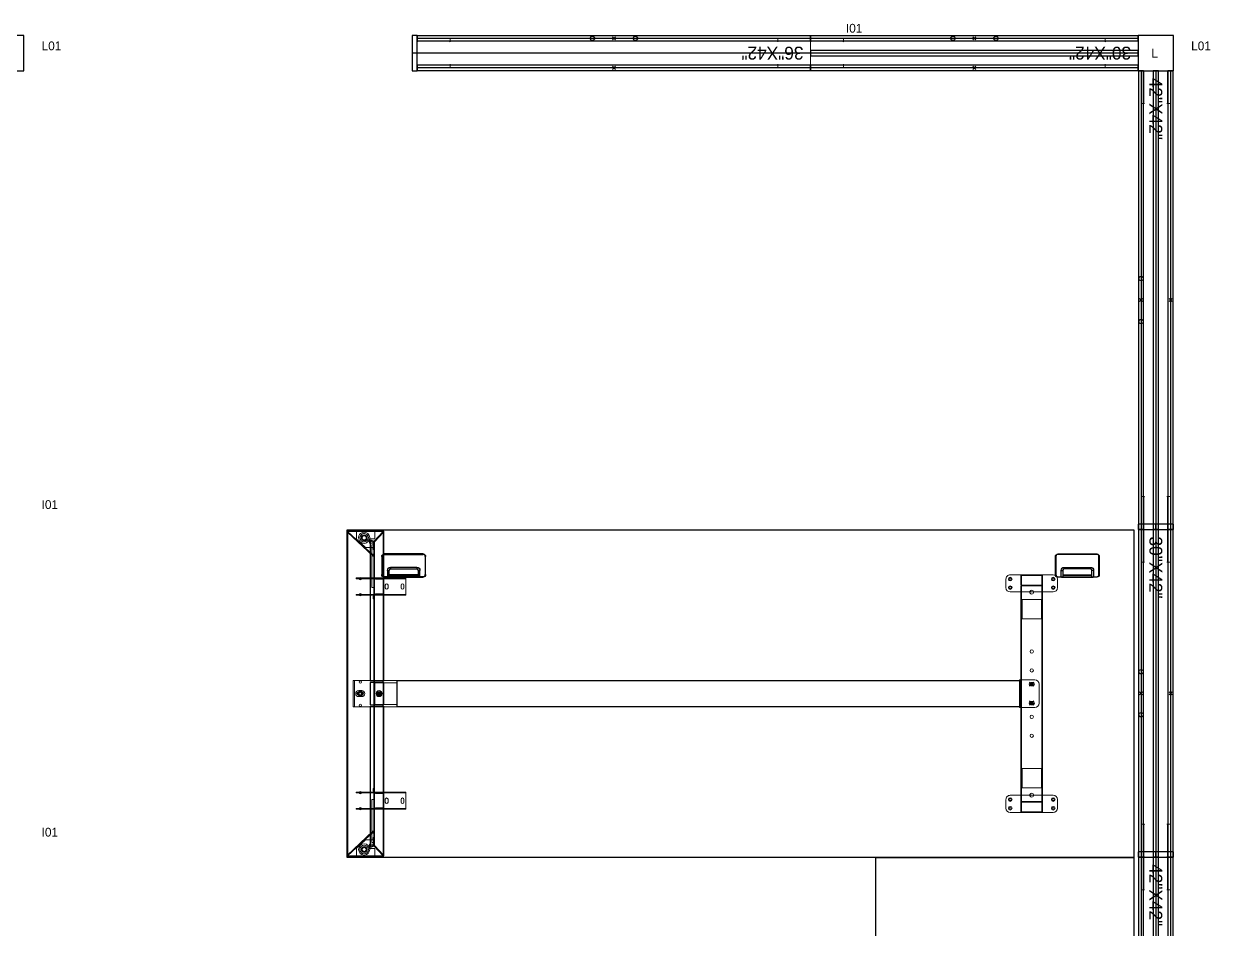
# Model space of a CAD drawing. Header units: inches. Extents: x 126 to 13186, y 9 to 361.
# Drawn here: x 8129 to 8237.7, y 104.3 to 187.2 of the extents above; entities that cross this region are included whole.
import ezdxf

# ---------------------------------------------------------------- set-up
doc = ezdxf.new("R2010")
doc.units = ezdxf.units.IN
doc.header["$MEASUREMENT"] = 0
for name, color, linetype in [('DD2D', 7, 'Continuous'), ('DD2D_Geometry', 7, 'Continuous'), ('ENFASIS NEW', 7, 'Continuous'), ('Id Unión', 7, 'Continuous'), ('PV-26D', 7, 'Continuous')]:
    doc.layers.add(name, color=color, linetype=linetype)
doc.styles.get("Standard").update_dxf_attribs({"font": 'stylu.ttf'})

# ---------------------------------------------------------------- blocks, each defined once
blk = doc.blocks.new('DD40102466AB')
at = {"color": 1}
for p, q in [((0.0035, -0.0035), (-0.0035, 0.0035)), ((0.0035, 0.0035), (-0.0035, -0.0035))]:
    blk.add_line(p, q, dxfattribs=at)
blk.add_lwpolyline([(-0.3472, -0.0417), (0.3472, -0.0417), (0.391, -0.0067), (0.838, -0.0067), (0.838, -0.6067), (-0.838, -0.6067), (-0.838, -0.0067), (-0.391, -0.0067)], close=True)
blk.add_point((0, 0))
blk.add_point((0, 0))
blk.add_point((0, 0), dxfattribs=at)
blk = doc.blocks.new('DD40123072AB')
for p, q in [((-0.915, -0.7687), (-0.915, -0.0067)), ((-0.915, -0.0067), (0.915, -0.0067)), ((0.915, -0.0067), (0.915, -0.7687)), ((0.915, -0.7687), (-0.915, -0.7687))]:
    blk.add_line(p, q)
at = {"layer": 'PV-26D'}
for p, q in [((-0.8345, -0.0687), (-0.8345, -0.1107)), ((-0.8335, -0.0687), (-0.8345, -0.0687)), ((-0.8335, -0.1107), (-0.8335, -0.0687)), ((-0.7385, -0.0627), (-0.8285, -0.0627)), ((-0.8285, -0.0637), (-0.8285, -0.0627)), ((-0.8285, -0.0637), (-0.7385, -0.0637)), ((-0.7385, -0.0637), (-0.7385, -0.0627)), ((-0.7335, -0.0687), (-0.7335, -0.1107)), ((-0.7335, -0.0687), (-0.7325, -0.0687)), ((-0.7325, -0.1107), (-0.7325, -0.0687)), ((0.7325, -0.1107), (0.7325, -0.0687)), ((0.7335, -0.0687), (0.7325, -0.0687)), ((0.7335, -0.0687), (0.7335, -0.1107)), ((0.7385, -0.0627), (0.8285, -0.0627)), ((0.7385, -0.0637), (0.7385, -0.0627)), ((0.8285, -0.0637), (0.7385, -0.0637)), ((0.8285, -0.0637), (0.8285, -0.0627)), ((0.8335, -0.1107), (0.8335, -0.0687)), ((0.8335, -0.0687), (0.8345, -0.0687)), ((0.8345, -0.0687), (0.8345, -0.1107)), ((-0.8212, -0.1009), (-0.8212, -0.1157)), ((-0.8212, -0.1009), (-0.8175, -0.1009)), ((-0.8175, -0.1167), (-0.8175, -0.1009)), ((-0.7527, -0.094), (-0.8143, -0.094)), ((-0.8143, -0.094), (-0.8143, -0.0977)), ((-0.8143, -0.0977), (-0.7527, -0.0977)), ((-0.7527, -0.094), (-0.7527, -0.0977)), ((-0.7495, -0.1009), (-0.7495, -0.1167)), ((-0.7458, -0.1009), (-0.7495, -0.1009)), ((-0.7458, -0.1157), (-0.7458, -0.1009)), ((0.7458, -0.1157), (0.7458, -0.1009)), ((0.7458, -0.1009), (0.7495, -0.1009)), ((0.7495, -0.1009), (0.7495, -0.1167)), ((0.7527, -0.094), (0.8143, -0.094)), ((0.7527, -0.094), (0.7527, -0.0977)), ((0.8143, -0.0977), (0.7527, -0.0977)), ((0.8143, -0.094), (0.8143, -0.0977)), ((0.8175, -0.1167), (0.8175, -0.1009)), ((0.8212, -0.1009), (0.8175, -0.1009)), ((0.8212, -0.1009), (0.8212, -0.1157)), ((-0.8335, -0.1107), (-0.8345, -0.1107)), ((-0.8212, -0.1157), (-0.8285, -0.1157)), ((-0.8285, -0.1157), (-0.8285, -0.1167)), ((-0.8285, -0.1167), (-0.8175, -0.1167)), ((-0.7495, -0.1117), (-0.8175, -0.1117)), ((-0.7495, -0.1119), (-0.8175, -0.1119)), ((-0.8175, -0.1124), (-0.7495, -0.1124)), ((-0.7495, -0.1161), (-0.8175, -0.1161)), ((-0.8175, -0.1166), (-0.7495, -0.1166)), ((-0.7495, -0.1167), (-0.8175, -0.1167)), ((-0.7495, -0.1167), (-0.7385, -0.1167)), ((-0.7385, -0.1157), (-0.7458, -0.1157)), ((-0.7385, -0.1157), (-0.7385, -0.1167)), ((-0.7335, -0.1107), (-0.7325, -0.1107)), ((0.7335, -0.1107), (0.7325, -0.1107)), ((0.7385, -0.1157), (0.7458, -0.1157)), ((0.7385, -0.1157), (0.7385, -0.1167)), ((0.7495, -0.1167), (0.7385, -0.1167)), ((0.7495, -0.1117), (0.8175, -0.1117)), ((0.7495, -0.1119), (0.8175, -0.1119)), ((0.8175, -0.1124), (0.7495, -0.1124)), ((0.7495, -0.1161), (0.8175, -0.1161)), ((0.8175, -0.1166), (0.7495, -0.1166)), ((0.7495, -0.1167), (0.8175, -0.1167)), ((0.8285, -0.1167), (0.8175, -0.1167)), ((0.8212, -0.1157), (0.8285, -0.1157)), ((0.8285, -0.1157), (0.8285, -0.1167)), ((0.8335, -0.1107), (0.8345, -0.1107))]:
    blk.add_line(p, q, dxfattribs=at)
at = {"layer": 'PV-26D', "extrusion": (0, 0, -1)}
for centre, radius, start, end in [((0.8285, -0.0687), 0.006, 0, 90), ((0.7385, -0.0687), 0.006, 90, 180), ((-0.7385, -0.0687), 0.006, 0, 90), ((-0.8285, -0.0687), 0.006, 90, 180), ((0.8143, -0.1009), 0.00691, 0, 90), ((0.7527, -0.1009), 0.00691, 90, 180), ((-0.7527, -0.1009), 0.00691, 0, 90), ((-0.8143, -0.1009), 0.00691, 90, 180), ((0.8285, -0.1107), 0.006, 270, 0), ((0.7385, -0.1107), 0.006, 180, 270), ((-0.7385, -0.1107), 0.006, 270, 0), ((-0.8285, -0.1107), 0.006, 180, 270)]:
    blk.add_arc(centre, radius, start, end, dxfattribs=at)
at = {"layer": 'PV-26D'}
for centre, radius, start, end in [((-0.8285, -0.0687), 0.005, 90, 180), ((-0.7385, -0.0687), 0.005, 0, 90), ((0.7385, -0.0687), 0.005, 90, 180), ((0.8285, -0.0687), 0.005, 0, 90), ((-0.8143, -0.1009), 0.00318, 90, 180), ((-0.7527, -0.1009), 0.00318, 0, 90), ((0.7527, -0.1009), 0.00318, 90, 180), ((0.8143, -0.1009), 0.00318, 0, 90), ((-0.8285, -0.1107), 0.005, 180, 270), ((-0.7385, -0.1107), 0.005, 270, 0), ((0.7385, -0.1107), 0.005, 180, 270), ((0.8285, -0.1107), 0.005, 270, 0)]:
    blk.add_arc(centre, radius, start, end, dxfattribs=at)
for points in [[(-0.8175, -0.1167), (-0.8197, -0.1167), (-0.8212, -0.1163), (-0.8212, -0.1157)], [(-0.7458, -0.1157), (-0.7458, -0.1163), (-0.7473, -0.1167), (-0.7495, -0.1167)], [(0.7458, -0.1157), (0.7458, -0.1163), (0.7473, -0.1167), (0.7495, -0.1167)], [(0.8175, -0.1167), (0.8197, -0.1167), (0.8212, -0.1163), (0.8212, -0.1157)]]:
    blk.add_rational_spline(points, [1, 0.804737854124, 0.804737854124, 1], degree=3, dxfattribs=at)
blk = doc.blocks.new('DD350130S')
at = {"color": 0, "linetype": 'Continuous', "lineweight": 0}
for p, q in [((0, -0.377), (0, 0.377)), ((0.0006, 0.3755), (0.0598, 0.3203)), ((0.0006, 0.3755), (0.0598, 0.3203)), ((0.0015, -0.377), (0.0015, 0.377)), ((0.0017, 0.3766), (0.0609, 0.3214)), ((0.0017, 0.3766), (0.0609, 0.3214)), ((0.0829, 0.379), (0.002, 0.379)), ((0.002, 0.379), (0.0829, 0.379)), ((0.0829, 0.3775), (0.002, 0.3775)), ((0.0829, 0.3775), (0.002, 0.3775)), ((0.0645, 0.377), (0.0215, 0.377)), ((0.0215, 0.377), (0.0215, 0.3594)), ((0.0215, 0.3594), (0.0423, 0.34)), ((0.052, 0.35), (0.052, 0.36)), ((0.052, 0.36), (0.0645, 0.36)), ((0.0631, 0.355), (0.0833, 0.3766)), ((0.0632, 0.3549), (0.0833, 0.3765)), ((0.0642, 0.3539), (0.0844, 0.3756)), ((0.0643, 0.3539), (0.0844, 0.3755)), ((0.0645, 0.36), (0.0645, 0.377)), ((0.0835, 0.3769), (0.0835, 0.269)), ((0.085, 0.3769), (0.085, 0.269)), ((0.0423, 0.34), (0.061, 0.34)), ((0.061, 0.35), (0.052, 0.35)), ((0.0534, 0.355), (0.0539, 0.3564)), ((0.0534, 0.3549), (0.054, 0.3563)), ((0.0614, 0.3518), (0.0534, 0.355)), ((0.0614, 0.3518), (0.0534, 0.3549)), ((0.0534, 0.029), (0.0534, 0.3549)), ((0.0619, 0.3533), (0.0539, 0.3564)), ((0.054, 0.3566), (0.0546, 0.358)), ((0.054, 0.3565), (0.0546, 0.3579)), ((0.054, 0.3566), (0.062, 0.3534)), ((0.054, 0.3565), (0.062, 0.3534)), ((0.054, 0.029), (0.054, 0.3565)), ((0.062, 0.3532), (0.054, 0.3563)), ((0.054, 0.029), (0.054, 0.3563)), ((0.0546, 0.358), (0.0626, 0.3549)), ((0.0546, 0.3579), (0.0626, 0.3548)), ((0.0546, 0.029), (0.0546, 0.3579)), ((0.0576, 0.2465), (0.0576, 0.3465)), ((0.0576, 0.3465), (0.0617, 0.3465)), ((0.0602, 0.3349), (0.0602, 0.3411)), ((0.0602, 0.3411), (0.0617, 0.3411)), ((0.0602, 0.3349), (0.0617, 0.3349)), ((0.061, 0.34), (0.061, 0.35)), ((0.0617, 0.3218), (0.0617, 0.3514)), ((0.0617, 0.029), (0.0617, 0.3513)), ((0.0617, 0.3399), (0.0632, 0.3399)), ((0.0617, 0.3396), (0.0632, 0.3396)), ((0.0617, 0.3364), (0.0617, 0.3396)), ((0.0617, 0.3364), (0.0632, 0.3364)), ((0.0617, 0.3336), (0.0632, 0.3336)), ((0.0632, 0.3218), (0.0632, 0.3514)), ((0.0633, 0.029), (0.0633, 0.3513)), ((0.0576, 0.3245), (0.0617, 0.3245)), ((0.0617, 0.3122), (0.0633, 0.3122)), ((0.0617, 0.3058), (0.0633, 0.3058)), ((0.0206, 0.2671), (0.0206, 0.269)), ((0.0206, 0.269), (0.0279, 0.269)), ((0.0206, 0.2671), (0.0275, 0.2671)), ((0.0275, 0.2671), (0.033, 0.2671)), ((0.0279, 0.269), (0.0326, 0.269)), ((0.0326, 0.269), (0.0829, 0.269)), ((0.033, 0.2671), (0.0829, 0.2671)), ((0.0617, 0.2722), (0.0633, 0.2722)), ((0.0617, 0.2658), (0.0633, 0.2658)), ((0.066, 0.269), (0.066, 0.266)), ((0.066, 0.266), (0.0829, 0.266)), ((0.0671, 0.266), (0.0671, 0.269)), ((0.0836, 0.269), (0.0829, 0.269)), ((0.0829, 0.269), (0.0829, 0.269)), ((0.0829, 0.269), (0.0829, 0.266)), ((0.0829, 0.2671), (0.0836, 0.2671)), ((0.0829, 0.266), (0.0836, 0.266)), ((0.0829, 0.266), (0.0829, 0.266)), ((0.0835, 0.266), (0.0835, 0.232)), ((0.0836, 0.269), (0.0836, 0.2665)), ((0.0836, 0.269), (0.1366, 0.269)), ((0.0836, 0.2671), (0.1366, 0.2671)), ((0.0836, 0.2315), (0.0836, 0.2665)), ((0.0836, 0.266), (0.085, 0.266)), ((0.085, 0.266), (0.085, 0.232)), ((0.0886, 0.2522), (0.0886, 0.2458)), ((0.095, 0.2458), (0.095, 0.2522)), ((0.1066, 0.2671), (0.1066, 0.269)), ((0.1253, 0.2522), (0.1253, 0.2458)), ((0.1316, 0.2458), (0.1316, 0.2522)), ((0.1366, 0.2665), (0.1366, 0.269)), ((0.1366, 0.2315), (0.1366, 0.2665)), ((0.0206, 0.229), (0.0206, 0.2309)), ((0.0275, 0.2309), (0.0206, 0.2309)), ((0.0279, 0.229), (0.0206, 0.229)), ((0.033, 0.2309), (0.0275, 0.2309)), ((0.0326, 0.229), (0.0279, 0.229)), ((0.0829, 0.229), (0.0326, 0.229)), ((0.0829, 0.2309), (0.033, 0.2309)), ((0.0576, 0.2465), (0.0617, 0.2465)), ((0.0602, 0.2271), (0.0617, 0.2271)), ((0.0602, 0.2271), (0.0602, 0.2209)), ((0.0602, 0.2209), (0.0617, 0.2209)), ((0.0617, 0.2256), (0.0617, 0.2224)), ((0.0617, 0.2256), (0.0633, 0.2256)), ((0.0617, 0.2224), (0.0633, 0.2224)), ((0.0829, 0.232), (0.066, 0.232)), ((0.066, 0.232), (0.066, 0.229)), ((0.0671, 0.229), (0.0671, 0.232)), ((0.0836, 0.232), (0.0829, 0.232)), ((0.0829, 0.232), (0.0829, 0.232)), ((0.0829, 0.232), (0.0829, 0.229)), ((0.0836, 0.2309), (0.0829, 0.2309)), ((0.0829, 0.229), (0.0836, 0.229)), ((0.0829, 0.229), (0.0829, 0.229)), ((0.0835, 0.229), (0.0835, 0.029)), ((0.085, 0.232), (0.0836, 0.232)), ((0.0836, 0.2315), (0.0836, 0.229)), ((0.0836, 0.2309), (0.1366, 0.2309)), ((0.0836, 0.229), (0.1366, 0.229)), ((0.085, 0.229), (0.085, 0.029)), ((0.1066, 0.2309), (0.1066, 0.229)), ((0.1366, 0.229), (0.1366, 0.2315)), ((0.0534, 0.029), (0.054, 0.029)), ((0.0546, 0.029), (0.054, 0.029)), ((0.054, 0.029), (0.054, 0.029)), ((0.0626, 0.029), (0.0546, 0.029)), ((0.0617, 0.029), (0.0617, 0.026)), ((0.0626, 0.029), (0.0632, 0.029)), ((0.0829, 0.029), (0.0632, 0.029)), ((0.0633, 0.026), (0.0633, 0.029)), ((0.085, 0.029), (0.0829, 0.029)), ((0.0829, 0.029), (0.0829, 0.029)), ((0.0829, 0.029), (0.0829, 0.026)), ((0.0534, -0.026), (0.0534, 0.026)), ((0.0534, 0.026), (0.054, 0.026)), ((0.054, -0.026), (0.054, 0.026)), ((0.0546, 0.026), (0.054, 0.026)), ((0.054, 0.026), (0.054, 0.026)), ((0.054, -0.026), (0.054, 0.026)), ((0.0546, 0.026), (0.0626, 0.026)), ((0.0546, -0.026), (0.0546, 0.026)), ((0.0617, -0.026), (0.0617, 0.026)), ((0.0632, 0.026), (0.0626, 0.026)), ((0.0632, 0.026), (0.0829, 0.026)), ((0.0633, -0.026), (0.0633, 0.026)), ((0.0722, 0.004), (0.0708, 0.004)), ((0.0764, 0.004), (0.0722, 0.004)), ((0.0764, 0.004), (0.0775, 0.004)), ((0.0829, 0.026), (0.085, 0.026)), ((0.0829, 0.026), (0.0829, 0.026)), ((0.0835, 0.026), (0.0835, -0.026)), ((0.085, 0.026), (0.085, -0.026)), ((0.0534, -0.026), (0.054, -0.026)), ((0.0546, -0.026), (0.054, -0.026)), ((0.054, -0.026), (0.054, -0.026)), ((0.0626, -0.026), (0.0546, -0.026)), ((0.0617, -0.026), (0.0617, -0.029)), ((0.0626, -0.026), (0.0632, -0.026)), ((0.0829, -0.026), (0.0632, -0.026)), ((0.0633, -0.029), (0.0633, -0.026)), ((0.0708, -0.004), (0.0722, -0.004)), ((0.0722, -0.004), (0.0764, -0.004)), ((0.0764, -0.004), (0.0775, -0.004)), ((0.085, -0.026), (0.0829, -0.026)), ((0.0829, -0.026), (0.0829, -0.026)), ((0.0829, -0.026), (0.0829, -0.029)), ((0.0534, -0.3549), (0.0534, -0.029)), ((0.0534, -0.029), (0.054, -0.029)), ((0.054, -0.3565), (0.054, -0.029)), ((0.0546, -0.029), (0.054, -0.029)), ((0.054, -0.029), (0.054, -0.029)), ((0.054, -0.3563), (0.054, -0.029)), ((0.0546, -0.029), (0.0626, -0.029)), ((0.0546, -0.3579), (0.0546, -0.029)), ((0.0617, -0.3513), (0.0617, -0.029)), ((0.0632, -0.029), (0.0626, -0.029)), ((0.0632, -0.029), (0.0829, -0.029)), ((0.0633, -0.3513), (0.0633, -0.029)), ((0.0829, -0.029), (0.085, -0.029)), ((0.0829, -0.029), (0.0829, -0.029)), ((0.0835, -0.029), (0.0835, -0.229)), ((0.085, -0.029), (0.085, -0.229)), ((0.0206, -0.2309), (0.0206, -0.229)), ((0.0206, -0.229), (0.0279, -0.229)), ((0.0206, -0.2309), (0.0275, -0.2309)), ((0.0275, -0.2309), (0.033, -0.2309)), ((0.0279, -0.229), (0.0326, -0.229)), ((0.0326, -0.229), (0.0829, -0.229)), ((0.033, -0.2309), (0.0829, -0.2309)), ((0.0576, -0.2465), (0.0576, -0.3465)), ((0.0617, -0.2465), (0.0576, -0.2465)), ((0.0602, -0.2271), (0.0602, -0.2209)), ((0.0602, -0.2209), (0.0617, -0.2209)), ((0.0602, -0.2271), (0.0617, -0.2271)), ((0.0617, -0.2224), (0.0633, -0.2224)), ((0.0617, -0.2256), (0.0617, -0.2224)), ((0.0617, -0.2256), (0.0633, -0.2256)), ((0.066, -0.229), (0.066, -0.232)), ((0.066, -0.232), (0.0829, -0.232)), ((0.0671, -0.232), (0.0671, -0.229)), ((0.0836, -0.229), (0.0829, -0.229)), ((0.0829, -0.229), (0.0829, -0.229)), ((0.0829, -0.229), (0.0829, -0.232)), ((0.0829, -0.2309), (0.0836, -0.2309)), ((0.0829, -0.232), (0.0836, -0.232)), ((0.0829, -0.232), (0.0829, -0.232)), ((0.0835, -0.232), (0.0835, -0.266)), ((0.0836, -0.229), (0.0836, -0.2315)), ((0.0836, -0.229), (0.1366, -0.229)), ((0.0836, -0.2309), (0.1366, -0.2309)), ((0.0836, -0.2665), (0.0836, -0.2315)), ((0.0836, -0.232), (0.085, -0.232)), ((0.085, -0.232), (0.085, -0.266)), ((0.0886, -0.2458), (0.0886, -0.2522)), ((0.095, -0.2522), (0.095, -0.2458)), ((0.1066, -0.2309), (0.1066, -0.229)), ((0.1253, -0.2458), (0.1253, -0.2522)), ((0.1316, -0.2522), (0.1316, -0.2458)), ((0.1366, -0.2315), (0.1366, -0.229)), ((0.1366, -0.2665), (0.1366, -0.2315)), ((0.0206, -0.269), (0.0206, -0.2671)), ((0.0275, -0.2671), (0.0206, -0.2671)), ((0.0279, -0.269), (0.0206, -0.269)), ((0.033, -0.2671), (0.0275, -0.2671)), ((0.0326, -0.269), (0.0279, -0.269)), ((0.0829, -0.269), (0.0326, -0.269)), ((0.0829, -0.2671), (0.033, -0.2671)), ((0.0617, -0.2658), (0.0633, -0.2658)), ((0.0617, -0.2722), (0.0633, -0.2722)), ((0.0829, -0.266), (0.066, -0.266)), ((0.066, -0.266), (0.066, -0.269)), ((0.0671, -0.269), (0.0671, -0.266)), ((0.0836, -0.266), (0.0829, -0.266)), ((0.0829, -0.266), (0.0829, -0.266)), ((0.0829, -0.266), (0.0829, -0.269)), ((0.0836, -0.2671), (0.0829, -0.2671)), ((0.0829, -0.269), (0.0836, -0.269)), ((0.0829, -0.269), (0.0829, -0.269)), ((0.0835, -0.269), (0.0835, -0.3769)), ((0.085, -0.266), (0.0836, -0.266)), ((0.0836, -0.2665), (0.0836, -0.269)), ((0.0836, -0.2671), (0.1366, -0.2671)), ((0.0836, -0.269), (0.1366, -0.269)), ((0.085, -0.269), (0.085, -0.3769)), ((0.1066, -0.2671), (0.1066, -0.269)), ((0.1366, -0.269), (0.1366, -0.2665)), ((0.0598, -0.3203), (0.0006, -0.3755)), ((0.0006, -0.3755), (0.0598, -0.3203)), ((0.0609, -0.3214), (0.0017, -0.3766)), ((0.0017, -0.3766), (0.0609, -0.3214)), ((0.0617, -0.3245), (0.0576, -0.3245)), ((0.0617, -0.3058), (0.0633, -0.3058)), ((0.0617, -0.3122), (0.0633, -0.3122)), ((0.0617, -0.3218), (0.0617, -0.3514)), ((0.0632, -0.3218), (0.0632, -0.3514)), ((0.0215, -0.3594), (0.0423, -0.34)), ((0.0423, -0.34), (0.061, -0.34)), ((0.061, -0.35), (0.052, -0.35)), ((0.052, -0.35), (0.052, -0.36)), ((0.0534, -0.3549), (0.0614, -0.3518)), ((0.0614, -0.3518), (0.0534, -0.355)), ((0.054, -0.3563), (0.0534, -0.3549)), ((0.0534, -0.355), (0.0539, -0.3564)), ((0.0619, -0.3533), (0.0539, -0.3564)), ((0.054, -0.3563), (0.062, -0.3532)), ((0.062, -0.3534), (0.054, -0.3565)), ((0.054, -0.3566), (0.062, -0.3534)), ((0.0546, -0.3579), (0.054, -0.3565)), ((0.054, -0.3566), (0.0546, -0.358)), ((0.0626, -0.3548), (0.0546, -0.3579)), ((0.0546, -0.358), (0.0626, -0.3549)), ((0.0617, -0.3465), (0.0576, -0.3465)), ((0.0602, -0.3349), (0.0617, -0.3349)), ((0.0602, -0.3411), (0.0602, -0.3349)), ((0.0602, -0.3411), (0.0617, -0.3411)), ((0.061, -0.34), (0.061, -0.35)), ((0.0617, -0.3336), (0.0632, -0.3336)), ((0.0617, -0.3396), (0.0617, -0.3364)), ((0.0617, -0.3364), (0.0632, -0.3364)), ((0.0617, -0.3396), (0.0632, -0.3396)), ((0.0617, -0.3399), (0.0632, -0.3399)), ((0.0631, -0.355), (0.0833, -0.3766)), ((0.0833, -0.3765), (0.0632, -0.3549)), ((0.0642, -0.3539), (0.0844, -0.3756)), ((0.0844, -0.3755), (0.0643, -0.3539)), ((0.002, -0.3775), (0.0829, -0.3775)), ((0.0829, -0.3775), (0.002, -0.3775)), ((0.0829, -0.379), (0.002, -0.379)), ((0.0829, -0.379), (0.002, -0.379)), ((0.0215, -0.377), (0.0215, -0.3594)), ((0.0645, -0.377), (0.0215, -0.377)), ((0.052, -0.36), (0.0645, -0.36)), ((0.0645, -0.36), (0.0645, -0.377))]:
    blk.add_line(p, q, dxfattribs=at)
at = {"color": 1}
for p, q in [((0.0694, -0.0049), (0.0792, 0.0049)), ((0.0792, -0.0049), (0.0694, 0.0049))]:
    blk.add_line(p, q, dxfattribs=at)
at = {"color": 0, "linetype": 'Continuous', "lineweight": 0}
for centre, radius, start, end in [((0.0395, 0.3625), 0.013, 70.8025, 250.8025), ((0.0395, 0.3625), 0.0098, 70.8025, 250.8025), ((0.0395, 0.3625), 0.00675, 0, 180), ((0.0395, 0.3625), 0.00675, 180, 0), ((0.0395, 0.3625), 0.0065, 70.8025, 250.8025), ((0.0395, 0.3625), 0.00476, 70.8025, 250.8025), ((0.0395, 0.3625), 0.013, 250.8025, 70.8025), ((0.0395, 0.3625), 0.0098, 250.8025, 70.8025), ((0.0395, 0.3625), 0.0065, 250.8025, 70.8025), ((0.0395, 0.3625), 0.00476, 250.8025, 70.8025), ((0.0303, 0.2675), 0.00277, 0, 180), ((0.0303, 0.2675), 0.00277, 180, 0), ((0.0918, 0.2522), 0.00317, 0, 180), ((0.1285, 0.2522), 0.00318, 0, 180), ((0.0303, 0.2305), 0.00277, 0, 180), ((0.0303, 0.2305), 0.00277, 180, 0), ((0.0918, 0.2458), 0.00317, 180, 0), ((0.1285, 0.2458), 0.00318, 180, 0), ((0.0303, 0.027), 0.00278, 0, 180), ((0.0303, 0), 0.0055, 146.8424, 326.8424), ((0.0303, 0), 0.005, 146.8424, 326.8424), ((0.0303, 0), 0.0055, 326.8424, 146.8424), ((0.0303, 0), 0.0045, 0, 180), ((0.0303, 0), 0.0045, 146.8424, 326.8424), ((0.0303, 0), 0.005, 326.8424, 146.8424), ((0.0303, 0), 0.004, 146.8424, 326.8424), ((0.0303, 0), 0.0045, 326.8424, 146.8424), ((0.0303, 0), 0.0037, 146.8424, 326.8424), ((0.0303, 0), 0.004, 326.8424, 146.8424), ((0.0303, 0), 0.00317, 146.8424, 326.8424), ((0.0303, 0), 0.0037, 326.8424, 146.8424), ((0.0303, 0.027), 0.00278, 180, 0), ((0.0303, 0), 0.00317, 326.8424, 146.8424), ((0.0743, 0), 0.0045, 0, 180), ((0.0303, 0), 0.0045, 180, 0), ((0.0303, -0.027), 0.00278, 0, 180), ((0.0303, -0.027), 0.00278, 180, 0), ((0.0743, 0), 0.0045, 180, 0), ((0.0303, -0.2305), 0.00278, 0, 180), ((0.0303, -0.2305), 0.00278, 180, 0), ((0.0918, -0.2458), 0.00317, 0, 180), ((0.1285, -0.2458), 0.00318, 0, 180), ((0.0303, -0.2675), 0.00277, 0, 180), ((0.0303, -0.2675), 0.00277, 180, 0), ((0.0918, -0.2522), 0.00317, 180, 0), ((0.1285, -0.2522), 0.00318, 180, 0), ((0.0395, -0.3625), 0.013, 0, 180), ((0.0395, -0.3625), 0.0098, 0, 180), ((0.0395, -0.3625), 0.00675, 0, 180), ((0.0395, -0.3625), 0.0065, 0, 180), ((0.0395, -0.3625), 0.00476, 0, 180), ((0.0395, -0.3625), 0.013, 180, 0), ((0.0395, -0.3625), 0.0098, 180, 0), ((0.0395, -0.3625), 0.00675, 180, 0), ((0.0395, -0.3625), 0.0065, 180, 0), ((0.0395, -0.3625), 0.00476, 180, 0)]:
    blk.add_arc(centre, radius, start, end, dxfattribs=at)
for centre, start_param, end_param in [((0.0708, 0), 3.141593, 6.283185), ((0.072, 0), 3.141593, 6.283185), ((0.0764, 0), 3.119622, 3.141593), ((0.0764, 0), 1.570796, 3.119622), ((0.0775, 0), 1.570796, 3.141593), ((0.0764, 0), 0.021971, 1.570796), ((0.0764, 0), 0, 0.021971), ((0.0775, 0), 0, 1.570796)]:
    blk.add_ellipse(centre, major_axis=(0, -0.00396), ratio=0.681998, start_param=start_param, end_param=end_param, dxfattribs=at)
for points, weights in [([(0.002, 0.379), (0.0008, 0.379), (0, 0.3782), (0, 0.377)], [1, 0.804737854124, 0.804737854124, 1]), ([(0.002, 0.379), (0.0008, 0.379), (0, 0.3782), (0, 0.377)], [1, 0.804737854124, 0.804737854124, 1]), ([(0, 0.377), (0, 0.3769), (0, 0.3767), (0, 0.3766)], [1, 0.988288867323, 0.979058155761, 0.972307865317]), ([(0, 0.377), (0, 0.3764), (0.0002, 0.3759), (0.0006, 0.3755)], [1, 0.944706716257, 0.944706716257, 1]), ([(0, 0.3766), (0.0001, 0.3762), (0.0003, 0.3758), (0.0006, 0.3755)], [0.972307865317, 0.947187137373, 0.956417848934, 1]), ([(0.002, 0.3775), (0.0017, 0.3775), (0.0015, 0.3773), (0.0015, 0.377)], [1, 0.804737854124, 0.804737854124, 1]), ([(0.002, 0.3775), (0.0017, 0.3775), (0.0015, 0.3773), (0.0015, 0.377)], [1, 0.804737854124, 0.804737854124, 1]), ([(0.0015, 0.377), (0.0015, 0.3768), (0.0016, 0.3767), (0.0017, 0.3766)], [1, 0.944706716257, 0.944706716257, 1]), ([(0.0015, 0.377), (0.0015, 0.3768), (0.0015, 0.3767), (0.0017, 0.3766)], [1, 0.944706716257, 0.944706716257, 1]), ([(0.0829, 0.379), (0.0829, 0.379), (0.0829, 0.379), (0.0829, 0.379)], [0.99417228897, 0.996095139241, 0.998037709584, 1]), ([(0.0846, 0.3782), (0.0842, 0.3787), (0.0836, 0.379), (0.0829, 0.379)], [0.708386720175, 0.737079172893, 0.834283599501, 1]), ([(0.0835, 0.3769), (0.0835, 0.3772), (0.0832, 0.3775), (0.0829, 0.3775)], [1, 0.804737854124, 0.804737854124, 1]), ([(0.0833, 0.3766), (0.0837, 0.377), (0.0835, 0.3775), (0.0829, 0.3775)], [1, 0.59916604595, 0.59916604595, 1]), ([(0.0833, 0.3765), (0.0834, 0.3766), (0.0835, 0.3768), (0.0835, 0.3769)], [1, 0.953611711988, 0.953611711988, 1]), ([(0.0844, 0.3756), (0.0851, 0.3763), (0.0852, 0.3773), (0.0846, 0.3782)], [1, 0.764882446449, 0.667678019841, 0.708386720175]), ([(0.0844, 0.3755), (0.0848, 0.3759), (0.085, 0.3764), (0.085, 0.3769)], [1, 0.953611711988, 0.953611711988, 1]), ([(0.085, 0.3769), (0.085, 0.3774), (0.0849, 0.3778), (0.0846, 0.3782)], [1, 0.918269742137, 0.870749059409, 0.857437951816]), ([(0.0617, 0.3513), (0.0617, 0.3515), (0.0616, 0.3517), (0.0614, 0.3518)], [1, 0.884611873459, 0.884611873459, 1]), ([(0.0617, 0.3514), (0.0617, 0.3516), (0.0616, 0.3518), (0.0614, 0.3518)], [1, 0.884393166085, 0.884393166085, 1]), ([(0.0632, 0.3514), (0.0632, 0.3522), (0.0627, 0.3529), (0.0619, 0.3533)], [1, 0.884393166085, 0.884393166085, 1]), ([(0.062, 0.3534), (0.0628, 0.353), (0.0637, 0.3532), (0.0643, 0.3539)], [1, 0.884174271313, 0.884174271313, 1]), ([(0.062, 0.3534), (0.0628, 0.3531), (0.0637, 0.3533), (0.0642, 0.3539)], [1, 0.884393166085, 0.884393166085, 1]), ([(0.0633, 0.3513), (0.0633, 0.3521), (0.0628, 0.3529), (0.062, 0.3532)], [1, 0.884611873459, 0.884611873459, 1]), ([(0.0626, 0.3549), (0.0628, 0.3548), (0.063, 0.3548), (0.0631, 0.355)], [1, 0.884393166085, 0.884393166085, 1]), ([(0.0626, 0.3548), (0.0628, 0.3547), (0.063, 0.3547), (0.0632, 0.3549)], [1, 0.884174271313, 0.884174271313, 1]), ([(0.0598, 0.3203), (0.0614, 0.3189), (0.0633, 0.3197), (0.0633, 0.3218)], [1, 0.59916604595, 0.59916604595, 1]), ([(0.0598, 0.3203), (0.0613, 0.3189), (0.0632, 0.3197), (0.0632, 0.3218)], [1, 0.59916604595, 0.59916604595, 1]), ([(0.0609, 0.3214), (0.0613, 0.321), (0.0617, 0.3213), (0.0617, 0.3218)], [1, 0.59916604595, 0.59916604595, 1]), ([(0.0609, 0.3214), (0.0612, 0.321), (0.0617, 0.3213), (0.0617, 0.3218)], [1, 0.59916604595, 0.59916604595, 1]), ([(0.0633, -0.3218), (0.0633, -0.3197), (0.0614, -0.3189), (0.0598, -0.3203)], [1, 0.59916604595, 0.59916604595, 1]), ([(0.0598, -0.3203), (0.0613, -0.3189), (0.0632, -0.3197), (0.0632, -0.3218)], [1, 0.59916604595, 0.59916604595, 1]), ([(0.0617, -0.3218), (0.0617, -0.3213), (0.0613, -0.321), (0.0609, -0.3214)], [1, 0.59916604595, 0.59916604595, 1]), ([(0.0609, -0.3214), (0.0612, -0.321), (0.0617, -0.3213), (0.0617, -0.3218)], [1, 0.59916604595, 0.59916604595, 1]), ([(0.0614, -0.3518), (0.0616, -0.3517), (0.0617, -0.3515), (0.0617, -0.3513)], [1, 0.884611873459, 0.884611873459, 1]), ([(0.0617, -0.3514), (0.0617, -0.3516), (0.0616, -0.3518), (0.0614, -0.3518)], [1, 0.884393166085, 0.884393166085, 1]), ([(0.0632, -0.3514), (0.0632, -0.3522), (0.0627, -0.3529), (0.0619, -0.3533)], [1, 0.884393166085, 0.884393166085, 1]), ([(0.062, -0.3532), (0.0628, -0.3529), (0.0633, -0.3521), (0.0633, -0.3513)], [1, 0.884611873459, 0.884611873459, 1]), ([(0.0643, -0.3539), (0.0637, -0.3532), (0.0628, -0.353), (0.062, -0.3534)], [1, 0.884174271313, 0.884174271313, 1]), ([(0.062, -0.3534), (0.0628, -0.3531), (0.0637, -0.3533), (0.0642, -0.3539)], [1, 0.884393166085, 0.884393166085, 1]), ([(0.0632, -0.3549), (0.063, -0.3547), (0.0628, -0.3547), (0.0626, -0.3548)], [1, 0.884174271313, 0.884174271313, 1]), ([(0.0626, -0.3549), (0.0628, -0.3548), (0.063, -0.3548), (0.0631, -0.355)], [1, 0.884393166085, 0.884393166085, 1]), ([(0.0006, -0.3755), (0.0002, -0.3759), (0, -0.3764), (0, -0.377)], [1, 0.944706716257, 0.944706716257, 1]), ([(0, -0.3766), (0.0001, -0.3762), (0.0003, -0.3758), (0.0006, -0.3755)], [0.972307865317, 0.947187137373, 0.956417848934, 1]), ([(0, -0.377), (0, -0.3769), (0, -0.3767), (0, -0.3766)], [1, 0.988288867323, 0.979058155762, 0.972307865317]), ([(0, -0.377), (0, -0.3782), (0.0008, -0.379), (0.002, -0.379)], [1, 0.804737854124, 0.804737854124, 1]), ([(0.002, -0.379), (0.0008, -0.379), (0, -0.3782), (0, -0.377)], [1, 0.804737854124, 0.804737854124, 1]), ([(0.0017, -0.3766), (0.0016, -0.3767), (0.0015, -0.3768), (0.0015, -0.377)], [1, 0.944706716257, 0.944706716257, 1]), ([(0.0015, -0.377), (0.0015, -0.3768), (0.0015, -0.3767), (0.0017, -0.3766)], [1, 0.944706716257, 0.944706716257, 1]), ([(0.0015, -0.377), (0.0015, -0.3773), (0.0017, -0.3775), (0.002, -0.3775)], [1, 0.804737854124, 0.804737854124, 1]), ([(0.002, -0.3775), (0.0017, -0.3775), (0.0015, -0.3773), (0.0015, -0.377)], [1, 0.804737854124, 0.804737854124, 1]), ([(0.0833, -0.3766), (0.0837, -0.377), (0.0835, -0.3775), (0.0829, -0.3775)], [1, 0.59916604595, 0.59916604595, 1]), ([(0.0829, -0.379), (0.0841, -0.379), (0.085, -0.3781), (0.085, -0.3769)], [1, 0.804737854124, 0.804737854124, 1]), ([(0.0829, -0.3775), (0.0832, -0.3775), (0.0835, -0.3772), (0.0835, -0.3769)], [1, 0.804737854124, 0.804737854124, 1]), ([(0.0846, -0.3782), (0.0842, -0.3787), (0.0836, -0.379), (0.0829, -0.379)], [0.708386720227, 0.737079173009, 0.8342835996, 1]), ([(0.0835, -0.3769), (0.0835, -0.3768), (0.0834, -0.3766), (0.0833, -0.3765)], [1, 0.953611711988, 0.953611711988, 1]), ([(0.085, -0.3769), (0.085, -0.3764), (0.0848, -0.3759), (0.0844, -0.3755)], [1, 0.953611711988, 0.953611711988, 1]), ([(0.0844, -0.3756), (0.0851, -0.3763), (0.0852, -0.3773), (0.0846, -0.3782)], [1, 0.76488244635, 0.667678019759, 0.708386720227])]:
    blk.add_rational_spline(points, weights, degree=3, dxfattribs=at)
blk.add_point((0.0743, 0))
blk = doc.blocks.new('DD305172S')
at = {"color": 0, "linetype": 'Continuous', "lineweight": 0}
for p, q in [((-0.06, 0.0305), (-0.0573, 0.0305)), ((-0.06, -0.0305), (-0.06, 0.0305)), ((-0.0573, 0.0305), (0.038, 0.0305)), ((-0.0573, 0.0305), (-0.0573, -0.0305)), ((0.038, 0.0305), (0.042, 0.0305)), ((0.042, 0.0112), (0.042, 0.0305)), ((1.49, 0.0308), (1.49, 0.032)), ((1.4935, 0.032), (1.49, 0.032)), ((1.49, 0.0112), (1.49, 0.0308)), ((1.4927, -0.032), (1.4927, 0.032)), ((1.525, 0.032), (1.4935, 0.032)), ((-0.0475, 0.007), (-0.0405, 0.007)), ((-0.0475, 0.004), (-0.0475, 0.007)), ((-0.0405, 0.004), (-0.0475, 0.004)), ((-0.0405, 0.007), (-0.0405, 0.004)), ((0.038, 0.025), (-0.01, 0.025)), ((-0.01, -0.025), (-0.01, 0.025)), ((0.0393, 0.025), (0.038, 0.025)), ((0.042, 0.025), (0.0393, 0.025)), ((0.042, 0.0096), (0.042, 0.0112)), ((0.042, -0.0096), (0.042, 0.0096)), ((1.49, 0.0096), (1.49, 0.0112)), ((1.49, -0.0096), (1.49, 0.0096)), ((1.5204, 0.026), (1.5157, 0.026)), ((1.5157, 0.018), (1.5204, 0.018)), ((1.535, -0.022), (1.535, 0.022)), ((-0.0475, -0.004), (-0.0475, -0.007)), ((-0.0475, -0.004), (-0.0405, -0.004)), ((-0.0405, -0.007), (-0.0475, -0.007)), ((-0.0405, -0.007), (-0.0405, -0.004)), ((-0.01, -0.025), (0.038, -0.025)), ((0.038, -0.025), (0.0393, -0.025)), ((0.0393, -0.025), (0.042, -0.025)), ((0.042, -0.0112), (0.042, -0.0096)), ((0.042, -0.0305), (0.042, -0.0112)), ((1.49, -0.0112), (1.49, -0.0096)), ((1.49, -0.0308), (1.49, -0.0112)), ((1.5204, -0.018), (1.5157, -0.018)), ((1.5157, -0.026), (1.5204, -0.026)), ((-0.0573, -0.0305), (-0.06, -0.0305)), ((-0.0573, -0.0305), (0.038, -0.0305)), ((0.038, -0.0305), (0.042, -0.0305)), ((1.49, -0.032), (1.49, -0.0308)), ((1.4935, -0.032), (1.49, -0.032)), ((1.525, -0.032), (1.4935, -0.032))]:
    blk.add_line(p, q, dxfattribs=at)
at = {"color": 1}
for p, q in [((-0.0049, -0.0049), (0.0049, 0.0049)), ((0.0049, -0.0049), (-0.0049, 0.0049)), ((1.5131, 0.0171), (1.523, 0.0269)), ((1.523, 0.0171), (1.5131, 0.0269)), ((1.5131, -0.0269), (1.523, -0.0171)), ((1.523, -0.0269), (1.5131, -0.0171))]:
    blk.add_line(p, q, dxfattribs=at)
blk.add_lwpolyline([(1.49, -0.0305), (0.042, -0.0305), (0.042, 0.0305), (1.49, 0.0305)], close=True)
at = {"color": 0, "linetype": 'Continuous', "lineweight": 0}
for centre, radius, start, end in [((1.525, 0.022), 0.01, 0, 90), ((-0.0475, 0), 0.00697, 90, 270), ((-0.0475, 0), 0.00397, 90, 270), ((-0.0405, 0), 0.00697, 270, 90), ((-0.0405, 0), 0.00397, 270, 90), ((0, 0), 0.00697, 90, 270), ((0, 0), 0.00397, 90, 270), ((0, 0), 0.00255, 90, 270), ((0, 0), 0.00697, 270, 90), ((0, 0), 0.00397, 270, 90), ((0, 0), 0.00255, 270, 90), ((1.5157, 0.022), 0.00397, 90, 270), ((1.5181, 0.022), 0.00255, 90, 270), ((1.5181, 0.022), 0.00255, 270, 90), ((1.5204, 0.022), 0.00397, 270, 90), ((1.5157, -0.022), 0.00397, 90, 270), ((1.5181, -0.022), 0.00255, 90, 270), ((1.5181, -0.022), 0.00255, 270, 90), ((1.5204, -0.022), 0.00397, 270, 90), ((1.525, -0.022), 0.01, 270, 0)]:
    blk.add_arc(centre, radius, start, end, dxfattribs=at)
for p in [(0, 0), (1.5181, 0.022), (1.5181, -0.022)]:
    blk.add_point(p)
blk = doc.blocks.new('A$C346468CF')
at = {"color": 0, "linetype": 'Continuous', "lineweight": 0}
for p, q in [((-0.3512, 0.1729), (-0.3512, 0.0729)), ((-0.3212, 0.1829), (-0.3412, 0.1829)), ((-0.3112, 0.0729), (-0.3112, 0.1729)), ((0.1618, 0.1729), (0.1618, 0.0729)), ((0.1918, 0.1829), (0.1718, 0.1829)), ((0.2018, 0.0729), (0.2018, 0.1729)), ((-0.3497, 0.1464), (-0.3497, 0.0994)), ((-0.3277, 0.1483), (-0.3493, 0.1483)), ((-0.3277, 0.1467), (-0.3493, 0.1467)), ((-0.3273, 0.0994), (-0.3273, 0.1464)), ((-0.3258, 0.1483), (-0.3112, 0.1483)), ((-0.3258, 0.1464), (-0.3258, 0.1483)), ((-0.3258, 0.1467), (0.1764, 0.1467)), ((-0.3258, 0.0994), (-0.3258, 0.1464)), ((-0.3258, 0.0994), (-0.3258, 0.1464)), ((-0.3112, 0.1483), (0.1618, 0.1483)), ((-0.2937, 0.1454), (-0.2937, 0.1004)), ((-0.2487, 0.1454), (-0.2937, 0.1454)), ((-0.2487, 0.1004), (-0.2487, 0.1454)), ((0.0993, 0.1454), (0.0993, 0.1004)), ((0.1443, 0.1454), (0.0993, 0.1454)), ((0.1443, 0.1004), (0.1443, 0.1454)), ((0.1618, 0.1483), (0.1764, 0.1483)), ((0.1764, 0.1464), (0.1764, 0.1483)), ((0.1764, 0.1464), (0.1764, 0.0994)), ((0.1764, 0.0994), (0.1764, 0.1464)), ((0.1779, 0.1464), (0.1779, 0.0994)), ((0.1999, 0.1483), (0.1783, 0.1483)), ((0.1999, 0.1467), (0.1783, 0.1467)), ((0.2003, 0.0994), (0.2003, 0.1464)), ((-0.3493, 0.099), (-0.3277, 0.099)), ((-0.3493, 0.0975), (-0.3277, 0.0975)), ((-0.3258, 0.0975), (-0.3258, 0.0994)), ((-0.3258, 0.099), (0.1764, 0.099)), ((-0.3258, 0.0975), (-0.3112, 0.0975)), ((-0.3112, 0.0975), (0.1618, 0.0975)), ((-0.2937, 0.1004), (-0.2487, 0.1004)), ((0.0993, 0.1004), (0.1443, 0.1004)), ((0.1618, 0.0975), (0.1764, 0.0975)), ((0.1764, 0.0975), (0.1764, 0.0994)), ((0.1783, 0.099), (0.1999, 0.099)), ((0.1783, 0.0975), (0.1999, 0.0975)), ((-0.3412, 0.0629), (-0.3212, 0.0629)), ((0.1718, 0.0629), (0.1918, 0.0629))]:
    blk.add_line(p, q, dxfattribs=at)
for centre, radius, start, end in [((-0.3412, 0.1729), 0.01, 90, 180), ((-0.3412, 0.1729), 0.00422, 0, 180), ((-0.3412, 0.1729), 0.00422, 180, 0), ((-0.3412, 0.1729), 0.00246, 0, 180), ((-0.3412, 0.1729), 0.00246, 180, 0), ((-0.3212, 0.1729), 0.00422, 0, 180), ((-0.3212, 0.1729), 0.00422, 180, 0), ((-0.3212, 0.1729), 0.00246, 0, 180), ((-0.3212, 0.1729), 0.00246, 180, 0), ((-0.3212, 0.1729), 0.01, 0, 90), ((0.1718, 0.1729), 0.01, 90, 180), ((0.1718, 0.1729), 0.00422, 0, 180), ((0.1718, 0.1729), 0.00422, 180, 0), ((0.1718, 0.1729), 0.00246, 0, 180), ((0.1718, 0.1729), 0.00246, 180, 0), ((0.1918, 0.1729), 0.00422, 0, 180), ((0.1918, 0.1729), 0.00422, 180, 0), ((0.1918, 0.1729), 0.00246, 0, 180), ((0.1918, 0.1729), 0.00246, 180, 0), ((0.1918, 0.1729), 0.01, 0, 90), ((-0.3493, 0.1464), 0.0019, 90, 180), ((-0.3493, 0.1464), 0.00038, 90, 180), ((-0.3277, 0.1464), 0.0019, 0, 90), ((-0.3277, 0.1464), 0.00038, 0, 90), ((0.1783, 0.1464), 0.0019, 90, 180), ((0.1783, 0.1464), 0.00038, 90, 180), ((0.1999, 0.1464), 0.0019, 0, 90), ((0.1999, 0.1464), 0.00038, 0, 90), ((-0.3108, 0.1229), 0.0045, 90, 270), ((-0.3108, 0.1229), 0.0045, 270, 90), ((-0.1727, 0.1229), 0.00397, 90, 270), ((-0.1727, 0.1229), 0.00397, 270, 90), ((-0.1287, 0.1229), 0.00397, 90, 270), ((-0.1287, 0.1229), 0.00397, 270, 90), ((-0.0967, 0.1229), 0.00397, 90, 270), ((-0.0967, 0.1229), 0.00397, 270, 90), ((-0.0527, 0.1229), 0.00397, 90, 270), ((-0.0527, 0.1229), 0.00397, 270, 90), ((-0.0207, 0.1229), 0.00397, 90, 270), ((-0.0207, 0.1229), 0.00397, 270, 90), ((0.0233, 0.1229), 0.00397, 90, 270), ((0.0233, 0.1229), 0.00397, 270, 90), ((0.1614, 0.1229), 0.0045, 90, 270), ((0.1614, 0.1229), 0.0045, 270, 90), ((-0.3493, 0.0994), 0.0019, 180, 270), ((-0.3493, 0.0994), 0.00038, 180, 270), ((-0.3277, 0.0994), 0.00038, 270, 360), ((-0.3277, 0.0994), 0.0019, 270, 0), ((0.1783, 0.0994), 0.0019, 180, 270), ((0.1783, 0.0994), 0.00038, 180, 270), ((0.1999, 0.0994), 0.00038, 270, 360), ((0.1999, 0.0994), 0.0019, 270, 0), ((-0.3412, 0.0729), 0.01, 180, 270), ((-0.3412, 0.0729), 0.00422, 0, 180), ((-0.3412, 0.0729), 0.00422, 180, 0), ((-0.3412, 0.0729), 0.00246, 0, 180), ((-0.3412, 0.0729), 0.00246, 180, 0), ((-0.3212, 0.0729), 0.00422, 0, 180), ((-0.3212, 0.0729), 0.00422, 180, 0), ((-0.3212, 0.0729), 0.00246, 0, 180), ((-0.3212, 0.0729), 0.00246, 180, 0), ((-0.3212, 0.0729), 0.01, 270, 0), ((0.1718, 0.0729), 0.01, 180, 270), ((0.1718, 0.0729), 0.00422, 0, 180), ((0.1718, 0.0729), 0.00422, 180, 0), ((0.1718, 0.0729), 0.00246, 0, 180), ((0.1718, 0.0729), 0.00246, 180, 0), ((0.1918, 0.0729), 0.00422, 0, 180), ((0.1918, 0.0729), 0.00422, 180, 0), ((0.1918, 0.0729), 0.00246, 0, 180), ((0.1918, 0.0729), 0.00246, 180, 0), ((0.1918, 0.0729), 0.01, 270, 0)]:
    blk.add_arc(centre, radius, start, end, dxfattribs=at)
blk = doc.blocks.new('DD300530S')
blk.add_blockref('A$C346468CF', (0.0747, -0.1229))
blk = doc.blocks.new('DD101042422D')
at = {"color": 1, "linetype": 'Continuous', "lineweight": 0}
for p, q in [((0.0765, 0.026), (0.0765, 0.0343)), ((0.9905, 0.0343), (0.0765, 0.0343)), ((0.9905, 0.0343), (0.9905, 0.026)), ((0, -0.0255), (0, 0.0255)), ((0.0017, 0.0275), (0.0218, 0.0275)), ((0.002, 0.0275), (0.0215, 0.0275)), ((0.0747, 0.0275), (0.0215, 0.0275)), ((0.0747, 0.0275), (0.075, 0.0275)), ((0.9923, 0.0275), (0.992, 0.0275)), ((0.9923, 0.0275), (1.0455, 0.0275)), ((1.0653, 0.0275), (1.0452, 0.0275)), ((1.065, 0.0275), (1.0455, 0.0275)), ((1.067, -0.0255), (1.067, 0.0255)), ((0.025, -0.0275), (0.002, -0.0275)), ((0.025, -0.0275), (0.0747, -0.0275)), ((0.0747, -0.0275), (0.075, -0.0275)), ((0.0765, -0.0343), (0.0765, -0.026)), ((0.9905, -0.026), (0.9905, -0.0343)), ((0.9923, -0.0275), (0.992, -0.0275)), ((1.042, -0.0275), (0.9923, -0.0275)), ((1.042, -0.0275), (1.065, -0.0275)), ((0.9905, -0.0343), (0.0765, -0.0343))]:
    blk.add_line(p, q, dxfattribs=at)
at = {"color": 1}
for p, q in [((0.53, 0.0379), (0.537, 0.0308)), ((0.53, 0.0308), (0.537, 0.0379)), ((0.53, -0.0379), (0.537, -0.0308)), ((0.53, -0.0308), (0.537, -0.0379))]:
    blk.add_line(p, q, dxfattribs=at)
for centre in [(0.4835, -0.0343), (0.5835, -0.0343)]:
    blk.add_circle(centre, 0.005, dxfattribs=at)
at = {"color": 1, "linetype": 'Continuous', "lineweight": 0}
for centre, radius, start, end in [((0.002, 0.0255), 0.00203, 90, 180), ((0.075, 0.026), 0.00151, 10.021, 90), ((0.075, 0.026), 0.00151, 0, 10.021), ((0.992, 0.026), 0.00151, 90, 169.979), ((0.992, 0.026), 0.00151, 169.979, 180), ((0.992, 0.026), 0.00151, 169.979, 180), ((1.065, 0.0255), 0.00203, 0, 90), ((0.002, -0.0255), 0.00203, 180, 270), ((0.075, -0.026), 0.00151, 270, 349.979), ((0.075, -0.026), 0.00151, 349.979, 0), ((0.992, -0.026), 0.00151, 180, 190.021), ((0.992, -0.026), 0.00151, 180, 190.021), ((0.992, -0.026), 0.00151, 190.021, 270), ((1.065, -0.0255), 0.00203, 270, 0)]:
    blk.add_arc(centre, radius, start, end, dxfattribs=at)
at = {"color": 1}
for p in [(0.5335, 0.0343), (0.5335, -0.0343)]:
    blk.add_point(p, dxfattribs=at)
at = {"insert": (0.0165, 0.0151), "char_height": 0.03, "attachment_point": 1}
blk.add_mtext_dynamic_manual_height_columns('42"X42"', width=75.494015, gutter_width=12.5, heights=[0], dxfattribs=at)
blk = doc.blocks.new('SPACE_DD10104242')
blk.add_blockref('DD101042422D', (0, 0))
blk = doc.blocks.new('DD101030422D')
at = {"color": 1, "linetype": 'Continuous', "lineweight": 0}
for p, q in [((0.0765, 0.026), (0.0765, 0.0343)), ((0.6855, 0.0343), (0.0765, 0.0343)), ((0.6855, 0.0343), (0.6855, 0.026)), ((0, -0.0255), (0, 0.0255)), ((0.0017, 0.0275), (0.0218, 0.0275)), ((0.002, 0.0275), (0.0215, 0.0275)), ((0.0747, 0.0275), (0.0215, 0.0275)), ((0.0747, 0.0275), (0.075, 0.0275)), ((0.6873, 0.0275), (0.687, 0.0275)), ((0.6873, 0.0275), (0.7405, 0.0275)), ((0.7603, 0.0275), (0.7402, 0.0275)), ((0.76, 0.0275), (0.7405, 0.0275)), ((0.762, -0.0255), (0.762, 0.0255)), ((0.025, -0.0275), (0.002, -0.0275)), ((0.025, -0.0275), (0.0747, -0.0275)), ((0.0747, -0.0275), (0.075, -0.0275)), ((0.0765, -0.0343), (0.0765, -0.026)), ((0.6855, -0.026), (0.6855, -0.0343)), ((0.6873, -0.0275), (0.687, -0.0275)), ((0.737, -0.0275), (0.6873, -0.0275)), ((0.737, -0.0275), (0.76, -0.0275)), ((0.6855, -0.0343), (0.0765, -0.0343))]:
    blk.add_line(p, q, dxfattribs=at)
at = {"color": 1}
for p, q in [((0.3775, 0.0379), (0.3845, 0.0308)), ((0.3775, 0.0308), (0.3845, 0.0379)), ((0.3775, -0.0379), (0.3845, -0.0308)), ((0.3775, -0.0308), (0.3845, -0.0379))]:
    blk.add_line(p, q, dxfattribs=at)
for centre in [(0.331, -0.0343), (0.431, -0.0343)]:
    blk.add_circle(centre, 0.005, dxfattribs=at)
at = {"color": 1, "linetype": 'Continuous', "lineweight": 0}
for centre, radius, start, end in [((0.002, 0.0255), 0.00203, 90, 180), ((0.075, 0.026), 0.00151, 10.021, 90), ((0.075, 0.026), 0.00151, 0, 10.021), ((0.687, 0.026), 0.00151, 90, 169.979), ((0.687, 0.026), 0.00151, 169.979, 180), ((0.687, 0.026), 0.00151, 169.979, 180), ((0.76, 0.0255), 0.00203, 0, 90), ((0.002, -0.0255), 0.00203, 180, 270), ((0.075, -0.026), 0.00151, 270, 349.979), ((0.075, -0.026), 0.00151, 349.979, 0), ((0.687, -0.026), 0.00151, 180, 190.021), ((0.687, -0.026), 0.00151, 180, 190.021), ((0.687, -0.026), 0.00151, 190.021, 270), ((0.76, -0.0255), 0.00203, 270, 0)]:
    blk.add_arc(centre, radius, start, end, dxfattribs=at)
at = {"color": 1}
for p in [(0.381, 0.0343), (0.381, -0.0343)]:
    blk.add_point(p, dxfattribs=at)
at = {"insert": (0.0165, 0.0151), "char_height": 0.03, "attachment_point": 1}
blk.add_mtext_dynamic_manual_height_columns('30"X42"', width=75.494015, gutter_width=12.5, heights=[0], dxfattribs=at)
blk = doc.blocks.new('SPACE_DD10103042')
blk.add_blockref('DD101030422D', (0, 0))
blk = doc.blocks.new('DD101036422D')
at = {"color": 1, "linetype": 'Continuous', "lineweight": 0}
for p, q in [((0.0765, 0.026), (0.0765, 0.0343)), ((0.8385, 0.0343), (0.0765, 0.0343)), ((0.8385, 0.0343), (0.8385, 0.026)), ((0, -0.0255), (0, 0.0255)), ((0.0017, 0.0275), (0.0218, 0.0275)), ((0.002, 0.0275), (0.0215, 0.0275)), ((0.0747, 0.0275), (0.0215, 0.0275)), ((0.0747, 0.0275), (0.075, 0.0275)), ((0.8403, 0.0275), (0.84, 0.0275)), ((0.8403, 0.0275), (0.8935, 0.0275)), ((0.9133, 0.0275), (0.8932, 0.0275)), ((0.913, 0.0275), (0.8935, 0.0275)), ((0.915, -0.0255), (0.915, 0.0255)), ((0.025, -0.0275), (0.002, -0.0275)), ((0.025, -0.0275), (0.0747, -0.0275)), ((0.0747, -0.0275), (0.075, -0.0275)), ((0.0765, -0.0343), (0.0765, -0.026)), ((0.8385, -0.026), (0.8385, -0.0343)), ((0.8403, -0.0275), (0.84, -0.0275)), ((0.89, -0.0275), (0.8403, -0.0275)), ((0.89, -0.0275), (0.913, -0.0275)), ((0.8385, -0.0343), (0.0765, -0.0343))]:
    blk.add_line(p, q, dxfattribs=at)
at = {"color": 1}
for p, q in [((0.454, 0.0379), (0.461, 0.0308)), ((0.454, 0.0308), (0.461, 0.0379)), ((0.454, -0.0379), (0.461, -0.0308)), ((0.454, -0.0308), (0.461, -0.0379))]:
    blk.add_line(p, q, dxfattribs=at)
for centre in [(0.4075, -0.0343), (0.5075, -0.0343)]:
    blk.add_circle(centre, 0.005, dxfattribs=at)
at = {"color": 1, "linetype": 'Continuous', "lineweight": 0}
for centre, radius, start, end in [((0.002, 0.0255), 0.00203, 90, 180), ((0.075, 0.026), 0.00151, 10.021, 90), ((0.075, 0.026), 0.00151, 0, 10.021), ((0.84, 0.026), 0.00151, 90, 169.979), ((0.84, 0.026), 0.00151, 169.979, 180), ((0.84, 0.026), 0.00151, 169.979, 180), ((0.913, 0.0255), 0.00203, 0, 90), ((0.002, -0.0255), 0.00203, 180, 270), ((0.075, -0.026), 0.00151, 270, 349.979), ((0.075, -0.026), 0.00151, 349.979, 0), ((0.84, -0.026), 0.00151, 180, 190.021), ((0.84, -0.026), 0.00151, 180, 190.021), ((0.84, -0.026), 0.00151, 190.021, 270), ((0.913, -0.0255), 0.00203, 270, 0)]:
    blk.add_arc(centre, radius, start, end, dxfattribs=at)
at = {"color": 1}
for p in [(0.4575, 0.0343), (0.4575, -0.0343)]:
    blk.add_point(p, dxfattribs=at)
at = {"insert": (0.0165, 0.0151), "char_height": 0.03, "attachment_point": 1}
blk.add_mtext_dynamic_manual_height_columns('36"X42"', width=75.494015, gutter_width=12.5, heights=[0], dxfattribs=at)
blk = doc.blocks.new('SPACE_DD10103642')
blk.add_blockref('DD101036422D', (0, 0))
blk = doc.blocks.new('DD3021422D')
for p, q in [((0, 0.041), (0, -0.041)), ((0.012, 0.041), (0, 0.041)), ((0.012, -0.041), (0.012, 0.041)), ((0, -0.041), (0.012, -0.041))]:
    blk.add_line(p, q)
blk = doc.blocks.new('SPACE_DD302142')
blk.add_blockref('DD3021422D', (0, 0))

msp = doc.modelspace()

# ---------------------------------------------------------------- linework, layer by layer
at = {"layer": 'DD2D'}
for p, q in [((8201.058, 185.899), (8165.035, 185.899)), ((8231.058, 185.899), (8201.058, 185.899)), ((8165.035, 184.549), (8164.562, 184.549)), ((8201.058, 184.549), (8165.035, 184.549)), ((8201.058, 184.549), (8201.054, 184.549)), ((8231.058, 184.549), (8201.058, 184.549)), ((8231.058, 184.549), (8201.058, 184.549)), ((8201.058, 183.198), (8165.035, 183.198)), ((8231.058, 183.198), (8201.058, 183.198)), ((8231.322, 182.934), (8231.322, 140.927)), ((8232.672, 182.934), (8232.672, 182.938)), ((8232.672, 182.934), (8232.672, 140.927)), ((8232.672, 182.934), (8232.672, 140.927)), ((8234.023, 182.934), (8234.023, 140.927)), ((8232.672, 140.927), (8232.672, 141.399)), ((8231.322, 140.927), (8231.322, 110.927)), ((8232.672, 140.927), (8232.672, 110.927)), ((8232.672, 140.927), (8232.672, 110.927)), ((8234.023, 140.927), (8234.023, 110.927)), ((8231.322, 110.927), (8231.322, 68.919)), ((8232.672, 110.927), (8232.672, 111.399)), ((8232.672, 110.927), (8232.672, 68.919)), ((8232.672, 110.927), (8232.672, 68.919)), ((8234.023, 110.927), (8234.023, 68.919))]:
    msp.add_line(p, q, dxfattribs=at)
at = {"layer": 'DD2D_Geometry'}
for points in [[(8129.011, 182.934), (8129.015, 186.163), (8125.787, 186.163), (8125.783, 182.934)], [(8201.058, 186.135), (8165.035, 186.135), (8165.035, 185.663), (8201.058, 185.663)], [(8231.058, 186.135), (8201.058, 186.135), (8201.058, 185.663), (8231.058, 185.663)], [(8234.287, 182.934), (8234.291, 186.163), (8231.062, 186.163), (8231.058, 182.934)], [(8231.058, 184.785), (8201.058, 184.785), (8201.058, 184.312), (8231.058, 184.312)], [(8201.054, 184.549), (8201.058, 184.549), (8201.058, 184.549), (8201.054, 184.549)], [(8201.058, 183.434), (8165.035, 183.434), (8165.035, 182.962), (8201.058, 182.962)], [(8231.058, 183.434), (8201.058, 183.434), (8201.058, 182.962), (8231.058, 182.962)], [(8231.086, 182.934), (8231.086, 140.927), (8231.558, 140.927), (8231.558, 182.934)], [(8232.436, 182.934), (8232.436, 140.927), (8232.909, 140.927), (8232.909, 182.934)], [(8233.787, 182.934), (8233.787, 140.927), (8234.259, 140.927), (8234.259, 182.934)], [(8231.086, 140.927), (8231.086, 110.927), (8231.558, 110.927), (8231.558, 140.927)], [(8232.436, 140.927), (8232.436, 110.927), (8232.909, 110.927), (8232.909, 140.927)], [(8233.787, 140.927), (8233.787, 110.927), (8234.259, 110.927), (8234.259, 140.927)], [(8231.086, 110.927), (8231.086, 68.919), (8231.558, 68.919), (8231.558, 110.927)], [(8232.436, 110.927), (8232.436, 68.919), (8232.909, 68.919), (8232.909, 110.927)], [(8233.787, 110.927), (8233.787, 68.919), (8234.259, 68.919), (8234.259, 110.927)]]:
    msp.add_lwpolyline(points, close=True, dxfattribs=at)

# ---------------------------------------------------------------- block references
at = {"layer": 'DD2D_Geometry', "xscale": 39.3700787401575, "yscale": 39.3700787401575, "zscale": 39.3700787401575}
for name, p, rotation in [('SPACE_DD302142', (8165.035, 184.549), 180), ('SPACE_DD10103642', (8201.058, 184.549), 180), ('SPACE_DD10103042', (8231.058, 184.549), 180), ('SPACE_DD10104242', (8232.672, 182.934), 270), ('SPACE_DD302142', (8232.672, 140.927), 90), ('SPACE_DD10103042', (8232.672, 140.927), 270), ('SPACE_DD302142', (8232.672, 110.927), 90), ('SPACE_DD10104242', (8232.672, 110.927), 270)]:
    msp.add_blockref(name, p, dxfattribs=dict(at, rotation=rotation))
at = {"layer": 'ENFASIS NEW', "xscale": 39.3700787401575, "yscale": 39.3700787401575, "zscale": 39.3700787401575}
for name, p in [('DD350130S', (8158.617, 125.889)), ('DD40123072AB', (8194.641, 141.153)), ('DD305172S', (8161.542, 125.889))]:
    msp.add_blockref(name, p, dxfattribs=at)
at = {"layer": 'ENFASIS NEW', "xscale": 39.3700787401575, "yscale": 39.3700787401575, "zscale": 39.3700787401575, "rotation": 270}
for name, p in [('DD300530S', (8221.308, 125.889)), ('DD40102466AB', (8230.928, 77.897))]:
    msp.add_blockref(name, p, dxfattribs=at)

# ---------------------------------------------------------------- texts
at = {"layer": 'DD2D_Geometry'}
msp.add_text('L', height=0.807, dxfattribs=at).set_placement((8232.269, 184.145))
at = {"layer": 'Id Unión'}
for s, p in [('I01', (8204.295, 186.419)), ('L01', (8130.636, 184.806)), ('L01', (8235.912, 184.806)), ('I01', (8130.636, 142.799)), ('I01', (8130.636, 112.799))]:
    msp.add_text(s, height=0.8071, dxfattribs=at).set_placement(p)

doc.saveas('drawing.dxf')
